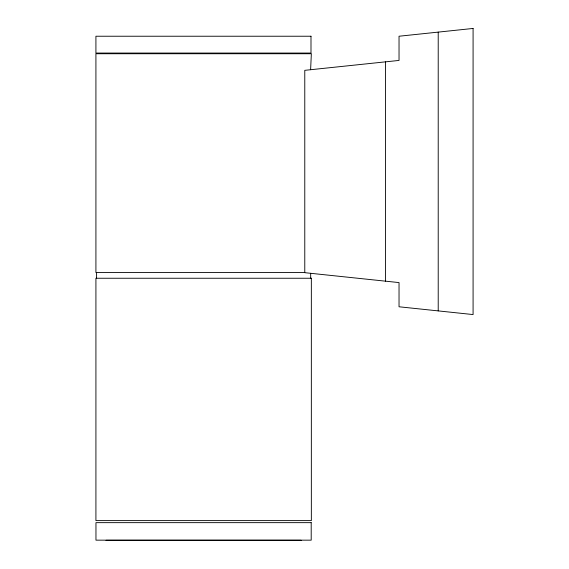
<?xml version="1.0" encoding="UTF-8"?>
<svg xmlns="http://www.w3.org/2000/svg" width="569" height="569" viewBox="0 0 569 569"><rect width="100%" height="100%" fill="white"/><g stroke="black" fill="none" stroke-linecap="round" stroke-linejoin="round"><path stroke-width="0.85" d="M310.617 69.717L311.343 53.735L95.919 53.735L95.919 272.53L304.778 272.53M106.14 540.287L301.029 540.287M106.14 540.55L301.029 540.55M438.215 32.113L438.215 310.902M385.569 61.843L385.569 281.171M310.674 273.298L310.674 278.248M96.588 272.53L96.588 278.248M473.081 28.45L399.033 36.231L399.033 60.428L304.778 70.336L304.778 272.679L399.033 282.587L399.033 306.776L473.081 314.565L473.081 28.45M310.994 36.231L95.919 36.231L95.919 53.066L310.994 53.066L310.994 36.231M311.343 278.248L95.919 278.248L95.919 520.607L311.343 520.607L311.343 278.248M311.2 522.655L95.962 522.655L95.962 540.159L311.2 540.159L311.2 522.655"/></g></svg>
